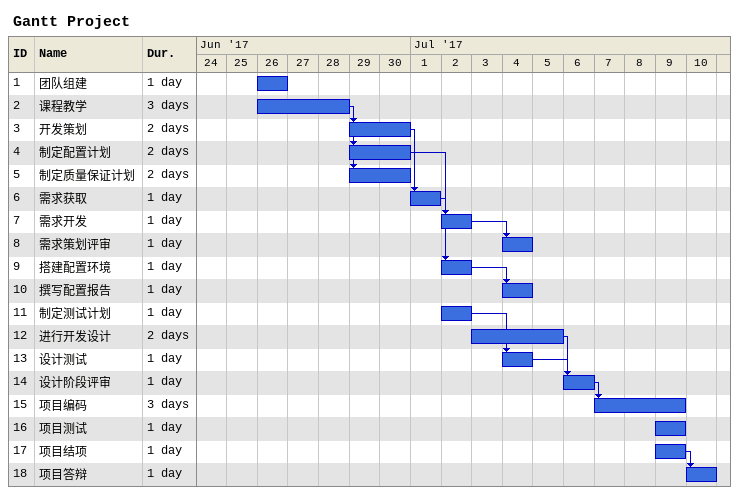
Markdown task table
Gantt Project

| ID | Task | Duration | Start | Finish | Predecessors |
|---|---|---|---|---|---|
| 1 | 团队组建 | 1d | 2017-06-26 | 2017-06-26 |  |
| 2 | 课程教学 | 3d | 2017-06-26 | 2017-06-28 |  |
| 3 | 开发策划 | 2d | 2017-06-29 | 2017-06-30 | 2 |
| 4 | 制定配置计划 | 2d | 2017-06-29 | 2017-06-30 | 2 |
| 5 | 制定质量保证计划 | 2d | 2017-06-29 | 2017-06-30 | 2 |
| 6 | 需求获取 | 1d | 2017-07-01 | 2017-07-01 | 3 |
| 7 | 需求开发 | 1d | 2017-07-02 | 2017-07-02 | 6 |
| 8 | 需求策划评审 | 1d | 2017-07-04 | 2017-07-04 | 7 |
| 9 | 搭建配置环境 | 1d | 2017-07-02 | 2017-07-02 | 4, 6 |
| 10 | 撰写配置报告 | 1d | 2017-07-04 | 2017-07-04 | 9 |
| 11 | 制定测试计划 | 1d | 2017-07-02 | 2017-07-02 |  |
| 12 | 进行开发设计 | 2d | 2017-07-03 | 2017-07-05 |  |
| 13 | 设计测试 | 1d | 2017-07-04 | 2017-07-04 | 11 |
| 14 | 设计阶段评审 | 1d | 2017-07-06 | 2017-07-06 | 12, 13 |
| 15 | 项目编码 | 3d | 2017-07-07 | 2017-07-09 | 14 |
| 16 | 项目测试 | 1d | 2017-07-09 | 2017-07-09 |  |
| 17 | 项目结项 | 1d | 2017-07-09 | 2017-07-09 |  |
| 18 | 项目答辩 | 1d | 2017-07-10 | 2017-07-10 | 17 |
